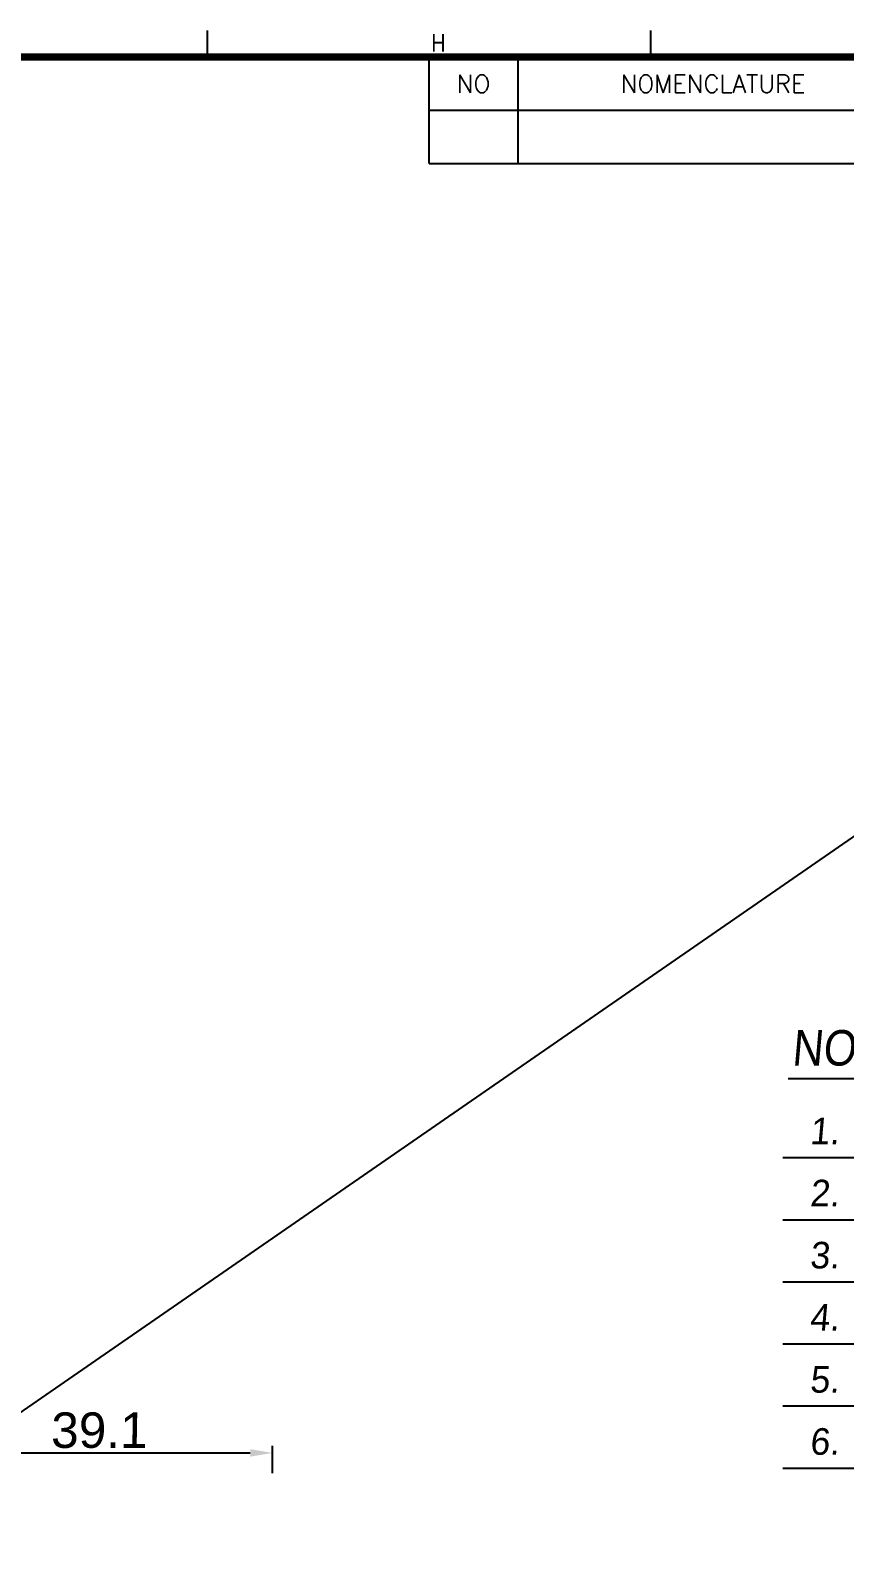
# Model space of a CAD drawing. Extents: x -425 to 6552, y -3049 to 3105.
# Drawn here: x 82.9 to 174.7, y -2815.1 to -2644.2 of the extents above; entities that cross this region are included whole.
import ezdxf
from ezdxf.enums import TextEntityAlignment as Align

# ---------------------------------------------------------------- set-up
doc = ezdxf.new("R2010")
doc.units = 0
doc.layers.get('0').update_dxf_attribs({"linetype": 'CONTINUOUS'})
doc.layers.add('2', color=2, linetype='CONTINUOUS')
doc.layers.add('DIM', color=1, linetype='CONTINUOUS')
doc.styles.add('A', font='GOTHIC.TTF')
doc.styles.add('OMI-1', font='arial.ttf', dxfattribs={"oblique": 1})
doc.styles.add('SIM', font='simplex')
doc.styles.get("Standard").update_dxf_attribs({"font": 'gulim.ttc', "width": 0.8, "height": 2})

msp = doc.modelspace()

# ---------------------------------------------------------------- linework, layer by layer
for p, q in [((102.85, -2647.22), (102.85, -2644.22)), ((152.85, -2647.22), (152.85, -2644.22)), ((127.85, -2659.22), (127.85, -2647.22)), ((137.85, -2647.22), (137.85, -2659.22)), ((127.85, -2653.22), (302.85, -2653.22)), ((127.85, -2659.22), (302.85, -2659.22)), ((167.7, -2771.27), (292.78, -2771.27)), ((167.7, -2778.27), (292.78, -2778.27)), ((167.7, -2785.27), (292.78, -2785.27)), ((167.7, -2792.27), (292.78, -2792.27)), ((167.7, -2799.27), (292.78, -2799.27)), ((167.7, -2806.27), (292.78, -2806.27))]:
    msp.add_line(p, q)
at = {"const_width": 0.8}
msp.add_lwpolyline([(302.85, -2647.22), (-247.15, -2647.22), (-247.15, -3027.22), (302.85, -3027.22)], close=True, dxfattribs=at)
at = {"layer": '2'}
msp.add_lwpolyline([(168.3, -2762.35), (187.3, -2762.35)], dxfattribs=at)
at = {"layer": 'DIM'}
for p, q in [((302.85, -2647.22), (-247.15, -3027.22)), ((73.61, -2804.56), (107.68, -2804.56)), ((110.18, -2806.84), (110.18, -2803.76))]:
    msp.add_line(p, q, dxfattribs=at)
msp.add_solid([(107.68, -2804.98), (107.68, -2804.14), (110.18, -2804.56)], dxfattribs=at)

# ---------------------------------------------------------------- texts
at = {"width": 0.85}
msp.add_text('H', height=2, dxfattribs=at).set_placement((128.09, -2646.64))
at = {"style": 'SIM'}
for s, p in [('NO', (132.85, -2650.25)), ('NOMENCLATURE', (159.85, -2650.25))]:
    msp.add_text(s, height=2, dxfattribs=at).set_placement(p, align=Align.MIDDLE)
at = {"style": 'A', "oblique": 5, "width": 0.9}
msp.add_text('NOTES', height=4, dxfattribs=at).set_placement((168.7, -2760.9))
at = {"style": 'A', "oblique": 5}
for s, p in [('1.', (170.73, -2769.77)), ('2.', (170.73, -2776.77)), ('3.', (170.73, -2783.77)), ('4.', (170.73, -2790.77)), ('5.', (170.73, -2797.77)), ('6.', (170.73, -2804.77))]:
    msp.add_text(s, height=3, dxfattribs=at).set_placement(p)
at = {"layer": 'DIM', "insert": (90.64, -2802.02), "char_height": 4, "attachment_point": 5, "style": 'OMI-1'}
msp.add_mtext('\\A1;39.1', dxfattribs=at)

doc.saveas('drawing.dxf')
